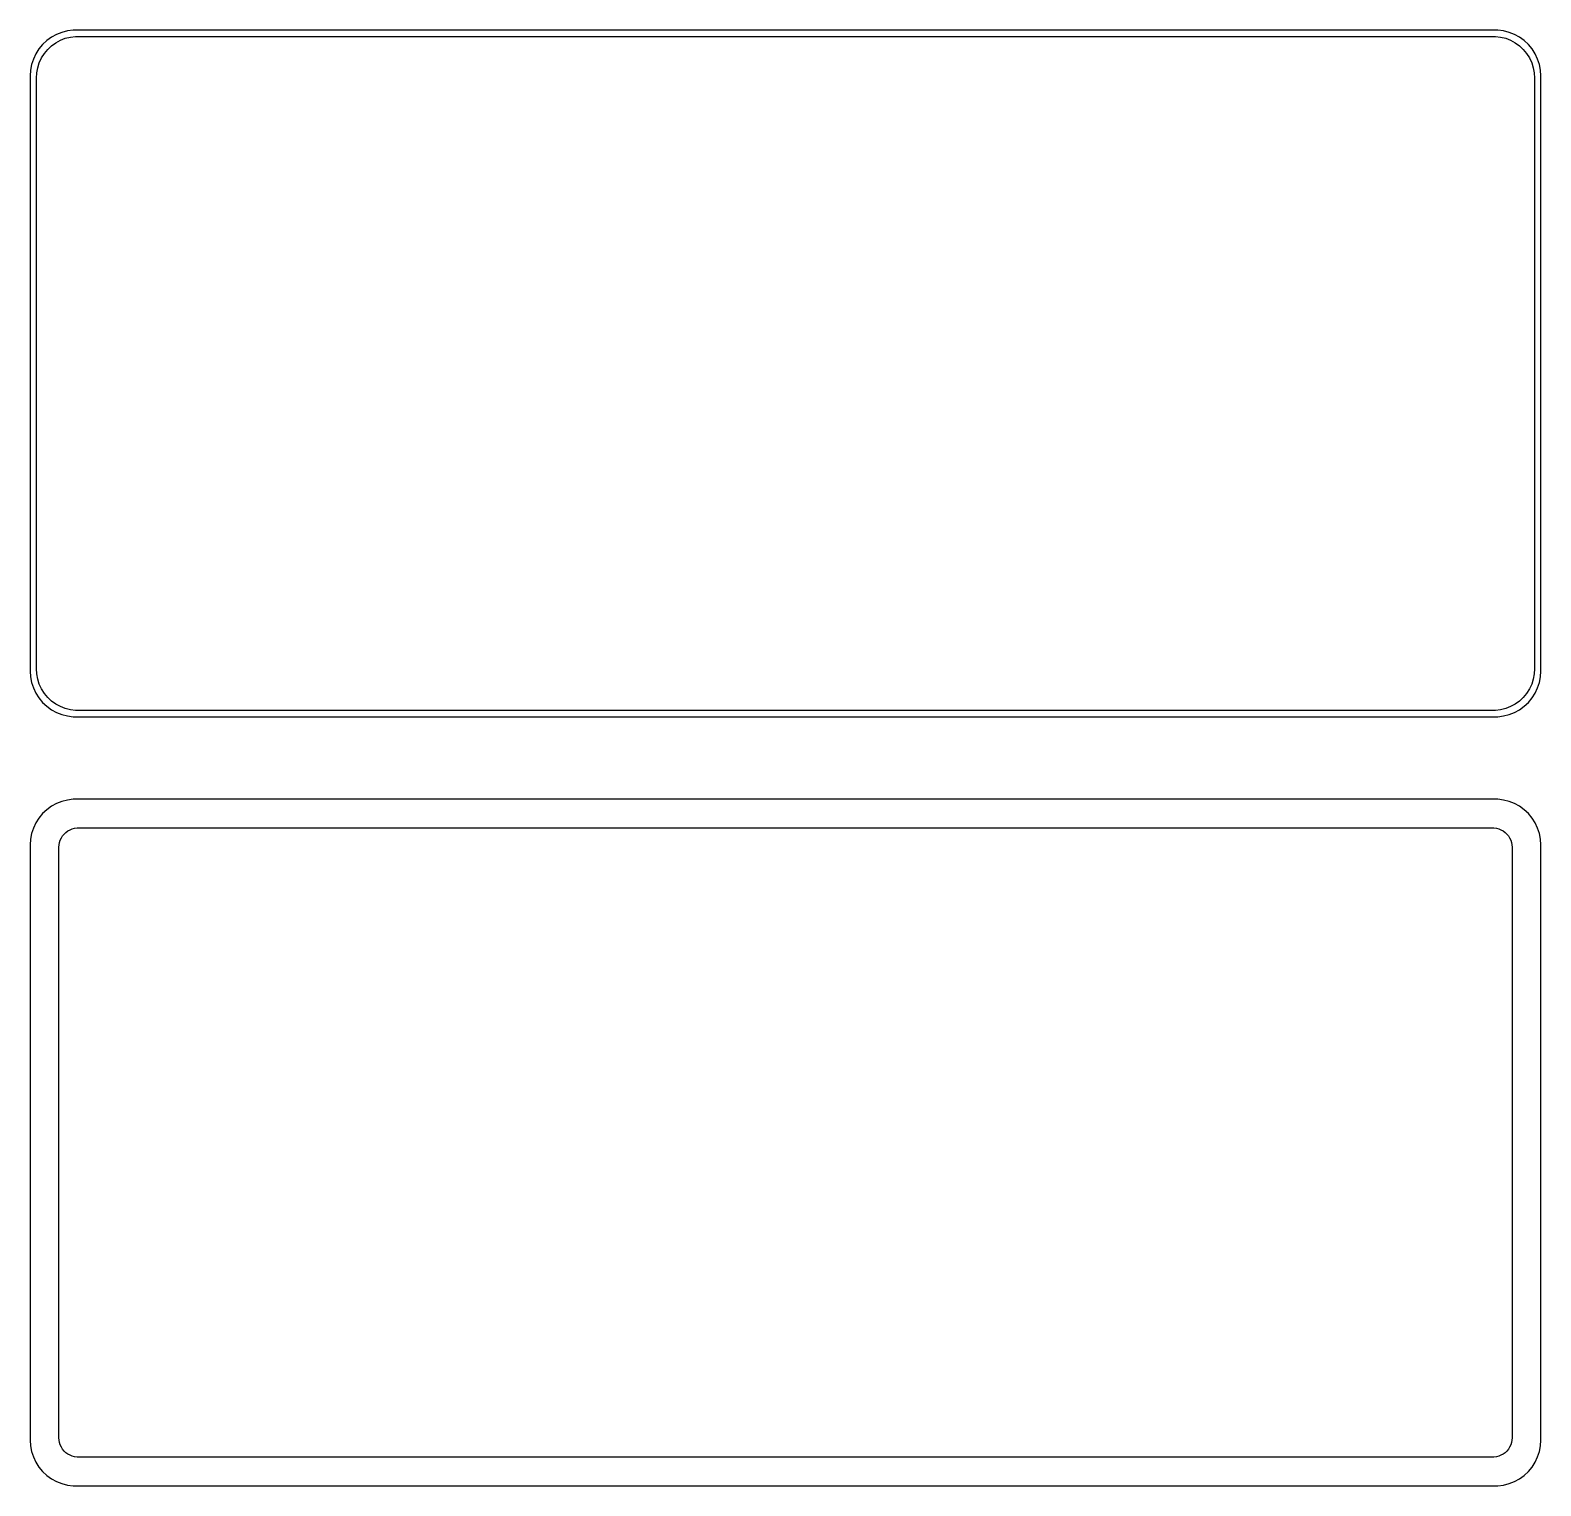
# Model space of a CAD drawing. Header units: metres. Extents: x -82 to 82, y 131 to 289.
import ezdxf

# ---------------------------------------------------------------- set-up
doc = ezdxf.new("R2010")
doc.units = ezdxf.units.M

msp = doc.modelspace()

# ---------------------------------------------------------------- linework, layer by layer
for p, q in [((-79.6289, 289.024), (-80.1791, 288.722)), ((-79.0451, 289.255), (-79.6289, 289.024)), ((-78.4369, 289.411), (-79.0451, 289.255)), ((-77.8139, 289.49), (-78.4369, 289.411)), ((-78.1079, 288.747), (-77.5375, 288.819)), ((77.8139, 289.49), (-77.8139, 289.49)), ((-77.5375, 288.819), (77.5375, 288.819)), ((77.5375, 288.819), (78.1079, 288.747)), ((78.4369, 289.411), (77.8139, 289.49)), ((79.0451, 289.255), (78.4369, 289.411)), ((79.6289, 289.024), (79.0451, 289.255)), ((80.1791, 288.722), (79.6289, 289.024)), ((-81.5451, 287.439), (-81.8815, 286.909)), ((-81.1448, 287.923), (-81.5451, 287.439)), ((-80.6871, 288.353), (-81.1448, 287.923)), ((-80.954, 286.941), (-80.5875, 287.384)), ((-80.1791, 288.722), (-80.6871, 288.353)), ((-80.5875, 287.384), (-80.1684, 287.778)), ((-80.1684, 287.778), (-79.7032, 288.116)), ((-79.7032, 288.116), (-79.1994, 288.393)), ((-79.1994, 288.393), (-78.6648, 288.604)), ((-78.6648, 288.604), (-78.1079, 288.747)), ((78.1079, 288.747), (78.6648, 288.604)), ((78.6648, 288.604), (79.1994, 288.393)), ((79.1994, 288.393), (79.7032, 288.116)), ((79.7032, 288.116), (80.1684, 287.778)), ((80.1684, 287.778), (80.5875, 287.384)), ((80.6871, 288.353), (80.1791, 288.722)), ((80.5875, 287.384), (80.954, 286.941)), ((81.1448, 287.923), (80.6871, 288.353)), ((81.5451, 287.439), (81.1448, 287.923)), ((81.8815, 286.909), (81.5451, 287.439)), ((-82.3429, 285.743), (-82.4606, 285.127)), ((-82.1489, 286.341), (-82.3429, 285.743)), ((-81.8815, 286.909), (-82.1489, 286.341)), ((-81.6846, 285.389), (-81.5069, 285.935)), ((-81.5069, 285.935), (-81.2621, 286.456)), ((-81.2621, 286.456), (-80.954, 286.941)), ((80.954, 286.941), (81.2621, 286.456)), ((81.2621, 286.456), (81.5069, 285.935)), ((81.5069, 285.935), (81.6846, 285.389)), ((82.1489, 286.341), (81.8815, 286.909)), ((82.3429, 285.743), (82.1489, 286.341)), ((82.4606, 285.127), (82.3429, 285.743)), ((-82.4606, 285.127), (-82.5, 284.5)), ((-82.5, 284.5), (-82.5, 219.5)), ((-81.8284, 284.25), (-81.7923, 284.824)), ((-81.8284, 219.75), (-81.8284, 284.25)), ((-81.7923, 284.824), (-81.6846, 285.389)), ((81.6846, 285.389), (81.7923, 284.824)), ((81.7923, 284.824), (81.8284, 284.25)), ((81.8284, 284.25), (81.8284, 219.75)), ((82.5, 284.5), (82.4606, 285.127)), ((82.5, 219.5), (82.5, 284.5)), ((-82.5, 219.5), (-82.4606, 218.873)), ((-81.7923, 219.176), (-81.8284, 219.75)), ((81.8284, 219.75), (81.7923, 219.176)), ((82.4606, 218.873), (82.5, 219.5)), ((-82.4606, 218.873), (-82.3429, 218.257)), ((-82.3429, 218.257), (-82.1489, 217.659)), ((-81.6846, 218.611), (-81.7923, 219.176)), ((-81.5069, 218.065), (-81.6846, 218.611)), ((-81.2621, 217.544), (-81.5069, 218.065)), ((81.5069, 218.065), (81.2621, 217.544)), ((81.6846, 218.611), (81.5069, 218.065)), ((81.7923, 219.176), (81.6846, 218.611)), ((82.1489, 217.659), (82.3429, 218.257)), ((82.3429, 218.257), (82.4606, 218.873)), ((-82.1489, 217.659), (-81.8815, 217.091)), ((-81.8815, 217.091), (-81.5451, 216.561)), ((-81.5451, 216.561), (-81.1448, 216.077)), ((-80.954, 217.059), (-81.2621, 217.544)), ((-80.5875, 216.616), (-80.954, 217.059)), ((-80.1684, 216.222), (-80.5875, 216.616)), ((-79.7032, 215.884), (-80.1684, 216.222)), ((80.1684, 216.222), (79.7032, 215.884)), ((80.5875, 216.616), (80.1684, 216.222)), ((80.954, 217.059), (80.5875, 216.616)), ((81.2621, 217.544), (80.954, 217.059)), ((81.1448, 216.077), (81.5451, 216.561)), ((81.5451, 216.561), (81.8815, 217.091)), ((81.8815, 217.091), (82.1489, 217.659)), ((-81.1448, 216.077), (-80.6871, 215.647)), ((-80.6871, 215.647), (-80.1791, 215.278)), ((-80.1791, 215.278), (-79.6289, 214.976)), ((-79.1994, 215.607), (-79.7032, 215.884)), ((-79.6289, 214.976), (-79.0451, 214.745)), ((-78.6648, 215.396), (-79.1994, 215.607)), ((-79.0451, 214.745), (-78.4369, 214.589)), ((-78.1079, 215.253), (-78.6648, 215.396)), ((-78.4369, 214.589), (-77.8139, 214.51)), ((-77.5375, 215.181), (-78.1079, 215.253)), ((-77.8139, 214.51), (77.8139, 214.51)), ((77.5375, 215.181), (-77.5375, 215.181)), ((78.1079, 215.253), (77.5375, 215.181)), ((77.8139, 214.51), (78.4369, 214.589)), ((78.6648, 215.396), (78.1079, 215.253)), ((78.4369, 214.589), (79.0451, 214.745)), ((79.1994, 215.607), (78.6648, 215.396)), ((79.0451, 214.745), (79.6289, 214.976)), ((79.7032, 215.884), (79.1994, 215.607)), ((79.6289, 214.976), (80.1791, 215.278)), ((80.1791, 215.278), (80.6871, 215.647)), ((80.6871, 215.647), (81.1448, 216.077)), ((-80.1791, 204.722), (-80.6871, 204.353)), ((-79.6289, 205.024), (-80.1791, 204.722)), ((-79.0451, 205.255), (-79.6289, 205.024)), ((-78.4369, 205.411), (-79.0451, 205.255)), ((-77.8139, 205.49), (-78.4369, 205.411)), ((77.8139, 205.49), (-77.8139, 205.49)), ((78.4369, 205.411), (77.8139, 205.49)), ((79.0451, 205.255), (78.4369, 205.411)), ((79.6289, 205.024), (79.0451, 205.255)), ((80.1791, 204.722), (79.6289, 205.024)), ((80.6871, 204.353), (80.1791, 204.722)), ((-81.5451, 203.439), (-81.8815, 202.909)), ((-81.1448, 203.923), (-81.5451, 203.439)), ((-80.6871, 204.353), (-81.1448, 203.923)), ((81.1448, 203.923), (80.6871, 204.353)), ((81.5451, 203.439), (81.1448, 203.923)), ((81.8815, 202.909), (81.5451, 203.439)), ((-82.3429, 201.743), (-82.4606, 201.127)), ((-82.1489, 202.341), (-82.3429, 201.743)), ((-81.8815, 202.909), (-82.1489, 202.341)), ((-79.0987, 201.266), (-78.9567, 201.49)), ((-78.9567, 201.49), (-78.7879, 201.694)), ((-78.7879, 201.694), (-78.5947, 201.875)), ((-78.5947, 201.875), (-78.3804, 202.031)), ((-78.3804, 202.031), (-78.1482, 202.159)), ((-78.1482, 202.159), (-77.9019, 202.256)), ((-77.9019, 202.256), (-77.6453, 202.322)), ((-77.6453, 202.322), (-77.3825, 202.355)), ((-77.3825, 202.355), (77.3825, 202.355)), ((77.3825, 202.355), (77.6453, 202.322)), ((77.6453, 202.322), (77.9019, 202.256)), ((77.9019, 202.256), (78.1482, 202.159)), ((78.1482, 202.159), (78.3804, 202.031)), ((78.3804, 202.031), (78.5947, 201.875)), ((78.5947, 201.875), (78.7879, 201.694)), ((78.7879, 201.694), (78.9567, 201.49)), ((78.9567, 201.49), (79.0987, 201.266)), ((82.1489, 202.341), (81.8815, 202.909)), ((82.3429, 201.743), (82.1489, 202.341)), ((82.4606, 201.127), (82.3429, 201.743)), ((-82.4606, 201.127), (-82.5, 200.5)), ((-82.5, 200.5), (-82.5, 135.5)), ((-79.3596, 200.25), (-79.343, 200.514)), ((-79.3596, 135.75), (-79.3596, 200.25)), ((-79.343, 200.514), (-79.2934, 200.775)), ((-79.2934, 200.775), (-79.2115, 201.027)), ((-79.2115, 201.027), (-79.0987, 201.266)), ((79.0987, 201.266), (79.2115, 201.027)), ((79.2115, 201.027), (79.2934, 200.775)), ((79.2934, 200.775), (79.343, 200.514)), ((79.343, 200.514), (79.3596, 200.25)), ((79.3596, 200.25), (79.3596, 135.75)), ((82.5, 200.5), (82.4606, 201.127)), ((82.5, 135.5), (82.5, 200.5)), ((-82.5, 135.5), (-82.4606, 134.873)), ((-79.343, 135.486), (-79.3596, 135.75)), ((-79.2934, 135.225), (-79.343, 135.486)), ((79.343, 135.486), (79.2934, 135.225)), ((79.3596, 135.75), (79.343, 135.486)), ((82.4606, 134.873), (82.5, 135.5)), ((-82.4606, 134.873), (-82.3429, 134.257)), ((-82.3429, 134.257), (-82.1489, 133.659)), ((-82.1489, 133.659), (-81.8815, 133.091)), ((-79.2115, 134.973), (-79.2934, 135.225)), ((-79.0987, 134.734), (-79.2115, 134.973)), ((-78.9567, 134.51), (-79.0987, 134.734)), ((-78.7879, 134.306), (-78.9567, 134.51)), ((-78.5947, 134.125), (-78.7879, 134.306)), ((-78.3804, 133.969), (-78.5947, 134.125)), ((-78.1482, 133.841), (-78.3804, 133.969)), ((-77.9019, 133.744), (-78.1482, 133.841)), ((-77.6453, 133.678), (-77.9019, 133.744)), ((-77.3825, 133.645), (-77.6453, 133.678)), ((77.6453, 133.678), (77.3825, 133.645)), ((77.9019, 133.744), (77.6453, 133.678)), ((78.1482, 133.841), (77.9019, 133.744)), ((78.3804, 133.969), (78.1482, 133.841)), ((78.5947, 134.125), (78.3804, 133.969)), ((78.7879, 134.306), (78.5947, 134.125)), ((78.9567, 134.51), (78.7879, 134.306)), ((79.0987, 134.734), (78.9567, 134.51)), ((79.2115, 134.973), (79.0987, 134.734)), ((79.2934, 135.225), (79.2115, 134.973)), ((81.8815, 133.091), (82.1489, 133.659)), ((82.1489, 133.659), (82.3429, 134.257)), ((82.3429, 134.257), (82.4606, 134.873)), ((-81.8815, 133.091), (-81.5451, 132.561)), ((-81.5451, 132.561), (-81.1448, 132.077)), ((-81.1448, 132.077), (-80.6871, 131.647)), ((77.3825, 133.645), (-77.3825, 133.645)), ((80.6871, 131.647), (81.1448, 132.077)), ((81.1448, 132.077), (81.5451, 132.561)), ((81.5451, 132.561), (81.8815, 133.091)), ((-80.6871, 131.647), (-80.1791, 131.278)), ((-80.1791, 131.278), (-79.6289, 130.976)), ((-79.6289, 130.976), (-79.0451, 130.745)), ((-79.0451, 130.745), (-78.4369, 130.589)), ((-78.4369, 130.589), (-77.8139, 130.51)), ((-77.8139, 130.51), (77.8139, 130.51)), ((77.8139, 130.51), (78.4369, 130.589)), ((78.4369, 130.589), (79.0451, 130.745)), ((79.0451, 130.745), (79.6289, 130.976)), ((79.6289, 130.976), (80.1791, 131.278)), ((80.1791, 131.278), (80.6871, 131.647))]:
    msp.add_line(p, q)

doc.saveas('drawing.dxf')
